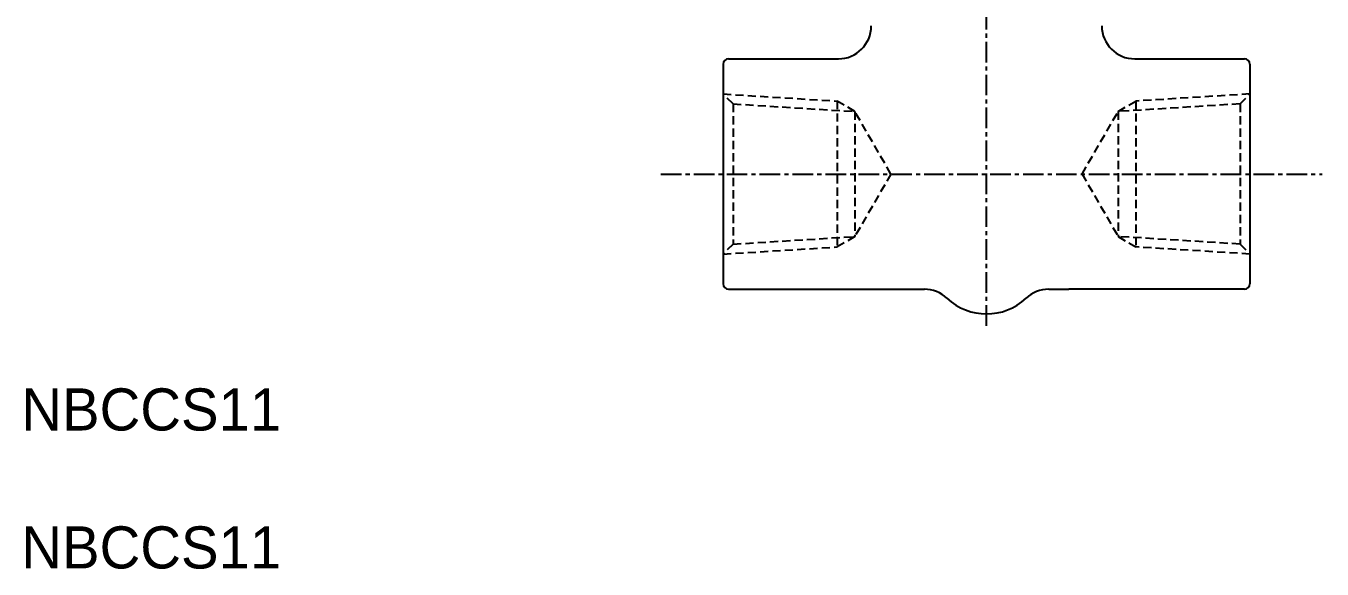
# Model space of a CAD drawing. Extents: x -13.7 to 65, y 117.1 to 198.2.
# Drawn here: x -13.7 to 65, y 117.1 to 150.1 of the extents above; entities that cross this region are included whole.
import ezdxf

# ---------------------------------------------------------------- set-up
doc = ezdxf.new("R2010")
doc.units = 0
doc.linetypes.add('CENTER', pattern=[2, 1.25, -0.25, 0.25, -0.25])
doc.linetypes.add('DASHED', pattern=[0.75, 0.5, -0.25])
doc.layers.get('0').update_dxf_attribs({"linetype": 'CONTINUOUS'})
doc.layers.add('CENTER', color=1, linetype='CENTER')

msp = doc.modelspace()

# ---------------------------------------------------------------- linework, layer by layer
at = {"color": 7, "linetype": 'CONTINUOUS'}
for p, q in [((28.947, 148.139), (35.614, 148.139)), ((53.614, 148.139), (60.28, 148.139)), ((28.614, 147.805), (28.614, 134.472)), ((60.614, 147.805), (60.614, 134.472)), ((28.947, 134.139), (40.114, 134.139)), ((39.614, 134.139), (40.114, 134.139)), ((40.114, 134.139), (40.839, 134.139)), ((48.388, 134.139), (49.114, 134.139)), ((49.114, 134.139), (49.614, 134.139)), ((57.614, 134.139), (49.614, 134.139)), ((60.28, 134.139), (57.614, 134.139))]:
    msp.add_line(p, q, dxfattribs=at)
at = {"color": 3, "linetype": 'DASHED'}
for p, q in [((28.614, 146.003), (35.542, 145.57)), ((29.216, 145.401), (28.614, 146.003)), ((60.614, 146.003), (53.685, 145.57)), ((60.011, 145.401), (60.614, 146.003)), ((29.216, 145.401), (29.216, 136.877)), ((29.216, 145.401), (36.614, 144.938)), ((35.542, 145.57), (35.542, 136.707)), ((36.614, 144.938), (35.542, 145.57)), ((38.807, 141.139), (36.614, 144.938)), ((36.614, 144.938), (36.614, 137.339)), ((50.42, 141.139), (52.614, 144.938)), ((52.614, 144.938), (53.685, 145.57)), ((60.011, 145.401), (52.614, 144.938)), ((52.614, 144.938), (52.614, 137.339)), ((53.685, 145.57), (53.685, 136.707)), ((60.011, 145.401), (60.011, 136.877)), ((38.807, 141.139), (36.614, 137.339)), ((50.42, 141.139), (52.614, 137.339)), ((29.216, 136.877), (36.614, 137.339)), ((36.614, 137.339), (35.542, 136.707)), ((60.011, 136.877), (52.614, 137.339)), ((52.614, 137.339), (53.685, 136.707)), ((29.216, 136.877), (28.614, 136.274)), ((28.614, 136.274), (35.542, 136.707)), ((60.614, 136.274), (53.685, 136.707)), ((60.011, 136.877), (60.614, 136.274))]:
    msp.add_line(p, q, dxfattribs=at)
at = {"color": 7, "linetype": 'CONTINUOUS'}
for centre, radius, start, end in [((35.614, 150.139), 2, 270, 360), ((53.614, 150.139), 2, 180, 270), ((28.947, 147.805), 0.333, 90, 180), ((60.28, 147.805), 0.333, 0, 90), ((28.947, 134.472), 0.333, 180, 270), ((40.839, 132.139), 2, 46.65824, 90), ((48.388, 132.139), 2, 90, 133.34176), ((60.28, 134.472), 0.333, 270, 0), ((44.614, 136.139), 3.5, 226.65824, 313.34176)]:
    msp.add_arc(centre, radius, start, end, dxfattribs=at)
at = {"layer": 'CENTER', "color": 1, "linetype": 'CENTER'}
for p, q in [((44.614, 131.922), (44.614, 198.235)), ((24.834, 141.139), (64.995, 141.139))]:
    msp.add_line(p, q, dxfattribs=at)

# ---------------------------------------------------------------- texts
at = {"color": 7, "linetype": 'CONTINUOUS'}
for p in [(-14.015, 125.552), (-14.015, 117.167)]:
    msp.add_text('NBCCS11', height=2.5597, dxfattribs=at).set_placement(p)

doc.saveas('drawing.dxf')
